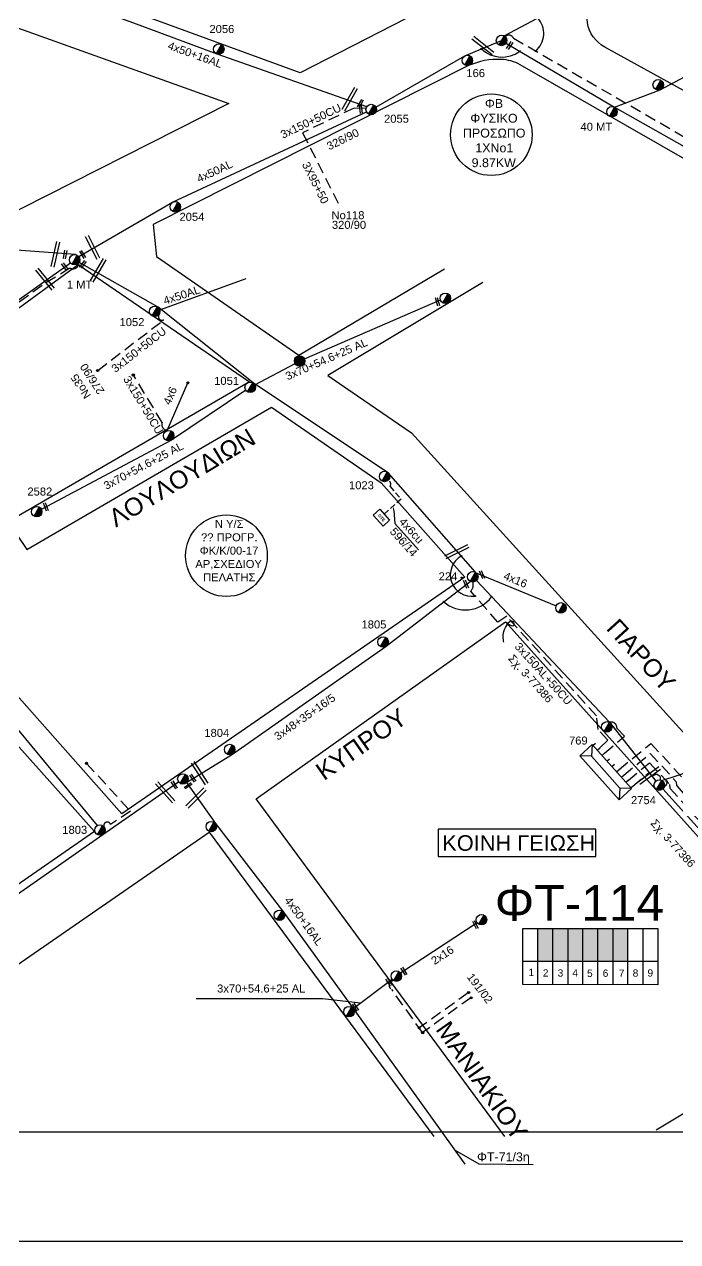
# Model space of a CAD drawing. Header units: millimetres. Extents: x 1421 to 7149, y 887 to 1917.
# Drawn here: x 6611 to 6757.9, y 887.4 to 1161.2 of the extents above; entities that cross this region are included whole.
import ezdxf
from ezdxf import colors
from ezdxf.entities.mleader import LeaderData, LeaderLine
from ezdxf.enums import TextEntityAlignment as Align
from ezdxf.math import Vec2, Vec3

# ---------------------------------------------------------------- set-up
doc = ezdxf.new("R2010")
doc.units = ezdxf.units.MM
doc.linetypes.add('DASHED', pattern=[19.05, 12.7, -6.35])
for name, color, linetype in [('2x16', 7, 'Continuous'), ('3x48+35+16_5', 7, 'Continuous'), ('4x6', 7, 'SYN_LINE'), ('Pillar', 7, 'Continuous'), ('Pillar OTE', 7, 'Continuous'), ('Άγνωστα', 7, 'Continuous'), ('Γυμνά εναέρια ΧΤ (3Φ) 4x50AL', 7, 'Continuous'), ('Γυμνά εναέρια ΧΤ και ΦΟΠ (3Φ)   4x50+16AL', 7, 'Continuous'), ('Εναέρια παροχή ΧΤ 4x16', 7, 'SYN_LINE'), ('Εναέρια παροχή ΧΤ 4x25', 7, 'SYN_LINE'), ('Επιγραφές - Σχήματα', 7, 'Continuous'), ('Καλωδια ΧΤ  3X95+50', 7, 'Continuous'), ('Καλώδια ΧΤ   3x150+50CU', 7, 'DASHED'), ('Καλώδια ΧΤ   3x150+70AL', 7, 'DASHED'), ('Καλώδια ΧΤ   3x150AL+50CU', 7, 'DASHED'), ('Μηχανική τομή', 7, 'Continuous'), ('Στύλος Ξύλινος', 7, 'Continuous'), ('Στύλος Ξύλινος @ 1', 7, 'Continuous'), ('Στύλος ΦΜ', 7, 'Continuous'), ('Στύλος ΦΜ @ 1', 7, 'Continuous'), ('Συνδέσεις', 7, 'Continuous'), ('Συνεστραμμένα ΧΤ   3x70+54.6+25 AL', 7, 'SYN_LINE'), ('Τομή', 7, 'Continuous'), ('Υποσταθμός πόλεως', 7, 'Continuous'), ('Υπόβαθρο ΔΕΗ', 7, 'Continuous'), ('Υπόγεια καλώδια Παροχών ΧΤ   4x50AL', 7, 'DASHED'), ('Υπόγεια καλώδια Παροχών ΧΤ   4x6', 7, 'DASHED')]:
    doc.layers.add(name, color=color, linetype=linetype)
doc.styles.add('arial', font='arial.ttf')
doc.styles.get("Standard").update_dxf_attribs({"font": 'arial.ttf'})
doc.linetypes.add('SYN_LINE', pattern='A,0.5,-0.0001,["/\\/\\/\\/",Standard,S=0.1,R=0,X=0,Y=-0.05],-0.25', length=0.7501)

# ---------------------------------------------------------------- blocks, each defined once
blk = doc.blocks.new('ΥΠΑΡΧΩΝ ΤΣΙΜΕΝΤΕΝΙΟΣ ΣΤΥΛΟΣ')
at = {"layer": 'Στύλος ΦΜ'}
blk.add_hatch(color=256, dxfattribs=at).paths.add_polyline_path([(-1.29, -2.28, 0.574793), (2.62, 0, 0.268822), (1.3, 2.27)])
blk.add_line((-1.29, -2.28), (1.3, 2.27), dxfattribs=at)
blk.add_circle((0, 0), 2.62, dxfattribs=at)
at = {"layer": 'Στύλος ΦΜ', "flags": 4}
for tag, p in [('ΤΥΠΟΣ', (-4.91, 3.03)), ('ΑΡΙΘΜΟΣ', (-4.68, 8.05))]:
    blk.add_attdef(tag, p, '', height=4, dxfattribs=at)
blk = doc.blocks.new('ΥΠΟΣΤΑΘΜΟΣ ΠΟΛΕΩΣ 9 ΑΝΑΧΩΡΗΣΕΩΝ')
at = {"layer": 'Υποσταθμός πόλεως', "ltscale": 40}
for p, q in [((-9.63, -2.82), (-9.63, -4)), ((-7.12, -2.82), (-7.12, -4)), ((-4.84, -2.82), (-4.84, -4)), ((-2.36, -2.82), (-2.36, -4)), ((0.09, -2.82), (0.09, -4)), ((2.55, -2.82), (2.55, -4)), ((5.02, -2.82), (5.02, -4)), ((7.48, -2.82), (7.48, -4)), ((9.61, -2.82), (9.61, -4))]:
    blk.add_line(p, q, dxfattribs=at)
blk.add_lwpolyline([(-10.02, 2.82), (10.02, 2.82), (10.02, -2.82), (-10.02, -2.82)], close=True, dxfattribs=at)
for points in [[(-7.21, 0), (-10.02, 2.82)], [(-10.02, -2.82), (-7.21, 0)], [(-7.21, 0), (7.21, 0)], [(7.21, 0), (10.02, 2.82)], [(10.02, -2.82), (7.21, 0)]]:
    blk.add_lwpolyline(points, dxfattribs=at)
at = {"layer": 'Υποσταθμός πόλεως', "linetype": 'SYN_LINE', "ltscale": 40, "flags": 1}
for tag, p in [('ΜΕΤΑΣΧΗΜΑΤΙΣΜΟΣ', (10.79, 1.71)), ('ΙΣΧΥΣ', (10.77, -1.08)), ('ΑΡΙΘΜΟΣ', (10.89, -3.8))]:
    blk.add_attdef(tag, p, '', height=1.8, dxfattribs=at)
blk = doc.blocks.new('ΥΠΑΡΧΩΝ ΞΥΛΙΝΟΣ ΣΤΥΛΟΣ')
at = {"layer": 'Στύλος Ξύλινος'}
h = blk.add_hatch(color=256, dxfattribs=at)
h.paths.add_polyline_path([(-2.62, 0, 0.270008), (-1.29, -2.28), (1.3, 2.27, 0.576266)])
h.paths.add_polyline_path([(-1.29, -2.28, 0.574793), (2.62, 0, 0.268822), (1.3, 2.27)])
blk.add_line((-1.29, -2.28), (1.3, 2.27), dxfattribs=at)
blk.add_circle((0, 0), 2.62, dxfattribs=at)
at = {"layer": 'Στύλος Ξύλινος', "flags": 4}
for tag, p in [('ΑΡΙΘΜΟΣ', (-4.91, 8.6)), ('ΤΥΠΟΣ', (-4.85, 3.39))]:
    blk.add_attdef(tag, p, '', height=4, dxfattribs=at)
blk = doc.blocks.new('ΤΟΜΗ')
at = {"layer": 'Τομή', "ltscale": 40}
for p, q in [((10.9, 0.2), (-12.1, 0.2)), ((10.9, -2.6), (-12.1, -2.6))]:
    blk.add_line(p, q, dxfattribs=at)
blk = doc.blocks.new('ΜΗΧΑΝΙΚΗ ΤΟΜΗ')
at = {"layer": 'Μηχανική τομή', "ltscale": 40}
for p, q in [((-3.7, 1.2), (3.9, 1.2)), ((3.9, -0.4), (-3.7, -0.4))]:
    blk.add_line(p, q, dxfattribs=at)
blk = doc.blocks.new('_ΣΥΝΔΕΣΗ')
at = {"layer": 'Συνδέσεις', "linetype": 'SYN_LINE', "ltscale": 40}
blk.add_hatch(color=256, dxfattribs=at).paths.add_polyline_path([(0.5, -0.01, 1), (-0.5, -0.01, 1)])
at = {"layer": 'Συνδέσεις'}
blk.add_circle((0, -0.01), 0.5, dxfattribs=at)
blk = doc.blocks.new('PILLAR ΟΤΕ')
at = {"layer": 'Pillar OTE', "ltscale": 40}
blk.add_lwpolyline([(-3.31, 2.02), (3.39, 2.02), (3.39, -1.99), (-3.31, -1.99)], close=True, dxfattribs=at)
at = {"layer": 'Pillar OTE', "insert": (-1.81, 0.71), "char_height": 1.3575, "width": 109.961, "attachment_point": 1}
blk.add_mtext('{\\fArial|b1|i0|c161|p34;OTE}', dxfattribs=at)

msp = doc.modelspace()

# ---------------------------------------------------------------- hatches: boundary and pattern name
at = {"layer": 'Pillar', "linetype": 'DASHED', "lineweight": -3, "ltscale": 0.2}
h = msp.add_hatch(color=2, dxfattribs=at)
h.dxf.hatch_style = 1
h.paths.add_polyline_path([(6726.45, 950.49), (6729.83, 950.49), (6729.83, 957.86), (6726.45, 957.86)])
h = msp.add_hatch(color=85, dxfattribs=at)
h.dxf.hatch_style = 1
h.paths.add_polyline_path([(6729.89, 950.49), (6733.27, 950.49), (6733.27, 957.86), (6729.89, 957.86)])
h = msp.add_hatch(color=173, dxfattribs=at)
h.dxf.hatch_style = 1
h.paths.add_polyline_path([(6736.68, 957.84), (6733.29, 957.84), (6733.29, 950.47), (6736.68, 950.46)])
h = msp.add_hatch(color=151, dxfattribs=at)
h.dxf.hatch_style = 1
h.paths.add_polyline_path([(6740.11, 957.8), (6736.67, 957.8), (6736.67, 950.44), (6740.11, 950.43)])
h = msp.add_hatch(color=6, dxfattribs=at)
h.dxf.hatch_style = 1
h.paths.add_polyline_path([(6743.32, 957.85), (6739.93, 957.85), (6739.93, 950.47), (6743.32, 950.47)])
h = msp.add_hatch(color=30, dxfattribs=at)
h.dxf.hatch_style = 1
h.paths.add_polyline_path([(6746.76, 957.83), (6743.37, 957.83), (6743.37, 950.46), (6746.76, 950.46)])

# ---------------------------------------------------------------- linework, layer by layer
at = {"lineweight": -3, "ltscale": 0.1}
for points in [[(4932.72, 1917.4), (7149.36, 1917.4), (7149.36, 887.4), (4932.72, 887.4)], [(5038.25, 1899.55), (6989.1, 1899.55), (6989.1, 911.99), (5038.25, 911.99)]]:
    msp.add_lwpolyline(points, close=True, dxfattribs=at)
at = {"layer": '2x16', "color": 1, "lineweight": -3, "ltscale": 0.2}
msp.add_lwpolyline([(6695.57, 947.83), (6712.78, 959.14)], dxfattribs=at)
at = {"layer": '3x48+35+16_5', "color": 30, "lineweight": -3, "ltscale": 0.2}
for points in [[(6647.47, 990.63), (6657.77, 997.06), (6692.33, 1021.3), (6711.24, 1035.89)], [(6742.54, 1004.19), (6712.63, 1036.06)], [(6742.54, 1004.19), (6753, 990.99)]]:
    msp.add_lwpolyline(points, dxfattribs=at)
at = {"layer": '3x48+35+16_5', "color": 151, "lineweight": -3, "ltscale": 0.2}
msp.add_lwpolyline([(6522.84, 905.97), (6557.75, 928.64), (6595.44, 955.82), (6628.64, 978.99), (6645.66, 990.79)], dxfattribs=at)
at = {"layer": '3x48+35+16_5', "color": 85, "lineweight": -3, "ltscale": 0.2}
msp.add_lwpolyline([(6754.53, 989.21), (6779.04, 962.13)], dxfattribs=at)
at = {"layer": '4x6', "color": 50, "lineweight": -3, "ltscale": 0.1}
msp.add_lwpolyline([(6643.08, 1069.78), (6647.71, 1080.54)], dxfattribs=at)
at = {"layer": 'Pillar', "lineweight": -3, "ltscale": 40}
for points in [[(6723.08, 945.22), (6723.08, 957.86), (6753.42, 957.86), (6753.42, 945.19), (6723.08, 945.22)], [(6726.41, 945.21), (6726.41, 957.86)], [(6729.85, 945.21), (6729.85, 957.86)], [(6733.29, 945.21), (6733.29, 957.86)], [(6736.59, 945.2), (6736.59, 957.86)], [(6739.97, 945.2), (6739.97, 957.86)], [(6743.37, 945.2), (6743.37, 957.86)], [(6746.71, 945.19), (6746.71, 957.86)], [(6750.1, 945.19), (6750.1, 957.86)], [(6723.08, 950.5), (6753.42, 950.47)]]:
    msp.add_lwpolyline(points, dxfattribs=at)
at = {"layer": 'Άγνωστα', "lineweight": -3, "ltscale": 0.1}
for p, q in [((6649.61, 942.09), (6677.99, 942.09)), ((6677.99, 942.09), (6686.59, 941.09)), ((6707.73, 908.02), (6713.18, 904.88)), ((6713.18, 904.88), (6725.39, 904.75))]:
    msp.add_line(p, q, dxfattribs=at)
for centre in [(6715.99, 1136.33), (6656.43, 1041.66)]:
    msp.add_circle(centre, 9.18, dxfattribs=at)
msp.add_spline([(6718.82, 1022.18), (6718.96, 1025.07), (6720.83, 1026.88), (6721.03, 1025.96), (6719.55, 1026.38)], degree=3, dxfattribs=at)
at = {"layer": 'Γυμνά εναέρια ΧΤ (3Φ) 4x50AL', "color": 151, "lineweight": -3, "ltscale": 0.2}
msp.add_lwpolyline([(6718.91, 1158.54), (6741.05, 1170.39), (6754.9, 1176.32), (6774.94, 1188.66), (6809.84, 1207.82), (6825.82, 1215.88), (6845.38, 1224.73), (6874.35, 1234.13)], dxfattribs=at)
at = {"layer": 'Γυμνά εναέρια ΧΤ (3Φ) 4x50AL', "color": 133, "lineweight": -3, "ltscale": 0.2}
for points in [[(6690.05, 1142.49), (6710.01, 1154.05), (6718.29, 1157.53)], [(6718.29, 1157.53), (6743.72, 1142.5), (6771.56, 1126.81), (6800.96, 1110.81)], [(6623.24, 1108.91), (6644.32, 1121.14), (6687.91, 1141.49)]]:
    msp.add_lwpolyline(points, dxfattribs=at)
at = {"layer": 'Γυμνά εναέρια ΧΤ (3Φ) 4x50AL', "color": 85, "lineweight": -3, "ltscale": 0.2}
msp.add_lwpolyline([(6494.77, 1007.56), (6508.74, 1025.83), (6514.95, 1030.51), (6538.76, 1048.08), (6566.45, 1068.46), (6621.32, 1107.54)], dxfattribs=at)
at = {"layer": 'Γυμνά εναέρια ΧΤ (3Φ) 4x50AL', "color": 2, "linetype": 'SYN_LINE', "lineweight": -3, "ltscale": 20}
msp.add_lwpolyline([(6641.42, 1096.98), (6660.82, 1104.02)], dxfattribs=at)
at = {"layer": 'Γυμνά εναέρια ΧΤ και ΦΟΠ (3Φ)   4x50+16AL', "color": 5, "lineweight": -3, "ltscale": 0.2}
msp.add_lwpolyline([(6687.99, 1142.62), (6654.31, 1154.46), (6635.61, 1161.4), (6611.79, 1170.04), (6588.07, 1178.61), (6564.35, 1187.44), (6541.19, 1196.83)], dxfattribs=at)
at = {"layer": 'Γυμνά εναέρια ΧΤ και ΦΟΠ (3Φ)   4x50+16AL', "color": 1, "linetype": 'Continuous', "lineweight": -3, "ltscale": 0.2}
msp.add_lwpolyline([(6622.45, 1109.39), (6594.93, 1111.39), (6564.4, 1113.7), (6538.91, 1115.88), (6520.18, 1117.5), (6496.95, 1119.68), (6474.27, 1121.44), (6460.2, 1122.82), (6438.26, 1125.44)], dxfattribs=at)
at = {"layer": 'Γυμνά εναέρια ΧΤ και ΦΟΠ (3Φ)   4x50+16AL', "color": 2, "lineweight": -3, "ltscale": 0.2}
msp.add_lwpolyline([(6712.41, 1037.94), (6692.88, 1060.25), (6662.43, 1080.5), (6641.04, 1097.53), (6622.29, 1108.22)], dxfattribs=at)
at = {"layer": 'Γυμνά εναέρια ΧΤ και ΦΟΠ (3Φ)   4x50+16AL', "color": 6, "lineweight": -3, "ltscale": 0.2}
msp.add_lwpolyline([(6754.31, 991.09), (6795, 1004.34), (6829.72, 1026.31), (6869.67, 1053.24), (6892.31, 1066.61)], dxfattribs=at)
at = {"layer": 'Γυμνά εναέρια ΧΤ και ΦΟΠ (3Φ)   4x50+16AL', "color": 151, "lineweight": -3, "ltscale": 0.2}
msp.add_lwpolyline([(6627.41, 981), (6606.31, 1006.52), (6579.19, 1035.06)], dxfattribs=at)
at = {"layer": 'Γυμνά εναέρια ΧΤ και ΦΟΠ (3Φ)   4x50+16AL', "color": 1, "lineweight": -3, "ltscale": 0.2}
msp.add_lwpolyline([(6647.47, 990.63), (6653.97, 981.42), (6669.28, 961.52), (6684.93, 939.8), (6710.04, 904.8)], dxfattribs=at)
at = {"layer": 'Εναέρια παροχή ΧΤ 4x16', "color": 30, "linetype": 'Continuous', "lineweight": -3, "ltscale": 0.2}
msp.add_lwpolyline([(6712.69, 1037.72), (6730.55, 1030.37)], dxfattribs=at)
at = {"layer": 'Εναέρια παροχή ΧΤ 4x25', "color": 133, "lineweight": -3, "ltscale": 10}
msp.add_lwpolyline([(6743.72, 1142.5), (6753.94, 1146.46), (6770.35, 1155.21)], dxfattribs=at)
at = {"layer": 'Επιγραφές - Σχήματα', "color": 190, "lineweight": -3}
msp.add_lwpolyline([(6704.01, 973.98), (6739.52, 973.98), (6739.52, 980.15), (6704.01, 980.15)], close=True, dxfattribs=at)
at = {"layer": 'Καλωδια ΧΤ  3X95+50', "color": 5, "linetype": 'DASHED', "lineweight": -3, "ltscale": 0.2}
msp.add_line((6673.55, 1136.79), (6681.8, 1120.47), dxfattribs=at)
at = {"layer": 'Καλώδια ΧΤ   3x150+50CU', "color": 5, "linetype": 'DASHED', "lineweight": -3, "ltscale": 0.2}
for p, q in [((6685.11, 1142.31), (6673.55, 1136.79)), ((6687.83, 1142.23), (6685.11, 1142.31))]:
    msp.add_line(p, q, dxfattribs=at)
at = {"layer": 'Καλώδια ΧΤ   3x150+50CU', "color": 151, "lineweight": -3, "ltscale": 0.2}
for points in [[(6719.13, 1158.36, -0.555568), (6720.96, 1158.04), (6801.22, 1111.69, -0.847058), (6803.04, 1106.67), (6804.2, 1099.89), (6812.52, 1094.72), (6823.25, 1098.77), (6854.85, 1084.9, -0.874954), (6861.18, 1082.33)], [(6624.97, 994.95), (6634.87, 984.19), (6630.36, 981.2, 1.033425), (6628.88, 980.7)]]:
    msp.add_lwpolyline(points, format="xyb", dxfattribs=at)
at = {"layer": 'Καλώδια ΧΤ   3x150+50CU', "color": 5, "linetype": 'DASHED', "lineweight": -3, "ltscale": 0.2}
msp.add_lwpolyline([(6623.29, 1107.6, -0.568475), (6621.23, 1106.34), (6614.96, 1102.44), (6569.54, 1069.35, -0.807158), (6565.11, 1065.74), (6542.15, 1048.79, -0.644122), (6538.01, 1045.46), (6517.95, 1030.57, -0.691884), (6513.96, 1027.55), (6509.13, 1024.11), (6497.73, 1008.9, -0.630582), (6494.19, 1003.95), (6488.88, 998.18), (6466.36, 968.07, 0.796056), (6461.99, 964.23), (6459.8, 961.37), (6459.87, 959.68), (6454.84, 952.92, 1.060663), (6451.41, 948.67), (6437.56, 931.11, -1.137485), (6435.12, 928.02), (6432.54, 924.6, 0.987053), (6425.68, 919.04)], format="xyb", dxfattribs=at)
at = {"layer": 'Καλώδια ΧΤ   3x150+50CU', "color": 50, "lineweight": -3, "ltscale": 0.2}
for points in [[(6627.49, 1083.31), (6642.35, 1094.71, -0.794156), (6641.26, 1095.93)], [(6643.08, 1069.78, -0.453246), (6641.96, 1071.63), (6635.47, 1082.31)]]:
    msp.add_lwpolyline(points, format="xyb", dxfattribs=at)
at = {"layer": 'Καλώδια ΧΤ   3x150AL+50CU', "color": 2, "lineweight": -3, "ltscale": 0.2}
msp.add_lwpolyline([(6740.38, 998.46), (6742.17, 1000.19), (6740, 1002.59), (6739.64, 1005.62), (6719.47, 1028.03), (6717.45, 1026.7), (6711.35, 1033.7, 0.276606), (6711.84, 1035.74)], format="xyb", dxfattribs=at)
at = {"layer": 'Καλώδια ΧΤ   3x150AL+50CU', "color": 30, "lineweight": -3, "ltscale": 0.2}
msp.add_lwpolyline([(6741.47, 997.24), (6745.9, 1001.1), (6744.23, 1002.89, 0.525417), (6742.54, 1004.19)], format="xyb", dxfattribs=at)
at = {"layer": 'Καλώδια ΧΤ   3x150AL+50CU', "color": 173, "lineweight": -3, "ltscale": 0.2}
msp.add_lwpolyline([(6744.74, 993.59), (6751.88, 999.43), (6759.2, 991.5), (6759.23, 990.62), (6783.09, 964.25), (6783.51, 962.12), (6802.26, 939.82), (6796.41, 935.89), (6800.78, 931.04), (6805.28, 933.86, -0.470853), (6806.37, 932.9)], format="xyb", dxfattribs=at)
at = {"layer": 'Καλώδια ΧΤ   3x150AL+50CU', "color": 151, "lineweight": -3, "ltscale": 0.2}
msp.add_lwpolyline([(6745.78, 992.31), (6751.72, 997.17), (6757.57, 990.83), (6757.6, 989.96), (6781.56, 963.49), (6781.98, 961.39), (6799.82, 940.16), (6793.91, 936.2), (6800.84, 928.51)], dxfattribs=at)
at = {"layer": 'Καλώδια ΧΤ   3x150AL+50CU', "color": 85, "lineweight": -3, "ltscale": 0.2}
msp.add_lwpolyline([(6746.73, 991.14), (6751.58, 995.1), (6756.08, 990.22), (6756.11, 989.36), (6778.5, 964.64, -0.43071), (6779.66, 962.42)], format="xyb", dxfattribs=at)
at = {"layer": 'Καλώδια ΧΤ   3x150AL+50CU', "color": 6, "lineweight": -3, "ltscale": 0.2}
msp.add_lwpolyline([(6747.79, 989.86), (6751.42, 992.82), (6752.24, 991.93, -0.91185), (6754.01, 991.21)], format="xyb", dxfattribs=at)
at = {"layer": 'Καλώδια ΧΤ   3x150AL+50CU', "color": 1, "lineweight": -3, "ltscale": 0.2}
msp.add_lwpolyline([(6711.41, 942.26), (6700.51, 934.41), (6693.59, 944.12, -0.805792), (6694.05, 946.1)], format="xyb", dxfattribs=at)
msp.add_lwpolyline([(6710.78, 943.32), (6699.76, 935.47)], dxfattribs=at)
at = {"layer": 'Καλώδια ΧΤ   3x150AL+50CU', "color": 85, "lineweight": -3, "ltscale": 0.2}
msp.add_arc((6754.73, 990.59), 0.772, 281.0644, 25.0179, dxfattribs=at)
at = {"layer": 'Συνεστραμμένα ΧΤ   3x70+54.6+25 AL', "color": 2, "linetype": 'SYN_LINE', "lineweight": -3, "ltscale": 20}
for points in [[(6673.96, 1085.9), (6704.52, 1099.19)], [(6662.81, 1080.08), (6671.84, 1084.88)], [(6660.8, 1078.87), (6644.04, 1067.65), (6613.76, 1051.56)], [(6661.77, 1079.52), (6661.78, 1079.53)]]:
    msp.add_lwpolyline(points, dxfattribs=at)
at = {"layer": 'Συνεστραμμένα ΧΤ   3x70+54.6+25 AL', "color": 1, "lineweight": -3, "ltscale": 10}
msp.add_lwpolyline([(6684.91, 939.84), (6693.69, 946.41)], dxfattribs=at)
at = {"layer": 'Υπόβαθρο ΔΕΗ', "lineweight": -3, "ltscale": 0.2}
for points in [[(6738.18, 1183.78), (6673.02, 1150.23), (6492.13, 1216.34, -0.206623), (6491.47, 1216.97, -0.168347), (6491.38, 1218.21), (6535.04, 1229.71), (6542.62, 1208.1)], [(6814.45, 1115.83), (6741.5, 1156.03, -0.227758), (6737.59, 1161.49, -0.304916), (6740.07, 1167.04), (6828.84, 1214.94), (6863.48, 1182.3), (6814.45, 1115.83)], [(6656.98, 1143.34), (6598.4, 1113.72), (6392.83, 1130.66, 0.064612), (6400.55, 1170.31, 0.137377), (6395.76, 1192.56), (6466.85, 1211.52), (6656.98, 1143.34)], [(6764.97, 1074.33), (6802.54, 1099.97), (6801.76, 1106.63), (6722.47, 1152.05, 0.121633), (6718.2, 1153.27, 0.112876), (6710.89, 1151.87), (6639.91, 1116.13), (6640.66, 1108.97), (6672.72, 1086.74), (6705.48, 1106.18)]]:
    msp.add_lwpolyline(points, format="xyb", dxfattribs=at)
for points in [[(6584.87, 1058.56), (6573.26, 1070.72), (6623.08, 1107.14), (6661.59, 1080.75), (6607.33, 1049.3), (6611.57, 1043.03), (6666.56, 1075.08), (6691.2, 1058.03), (6710.03, 1036.81), (6632.92, 983.62), (6581.46, 1041.66)], [(6714.06, 1103.09), (6679.19, 1082.15), (6698.02, 1069.27), (6764.87, 995.62), (6878.53, 1068.92), (6878.78, 1070.46), (6878.78, 1071.56), (6819.34, 1096.58), (6772.41, 1063.69)], [(6574.61, 1037.97), (6626.76, 979.6), (6599.75, 960.94), (6557.31, 1008.6)], [(6719.02, 911.05), (6663.14, 986.96), (6719.18, 1026.8), (6797.62, 939.21), (6753.07, 912.45)], [(6589.68, 910.84), (6570.86, 923.06), (6652.5, 979.45), (6703.09, 911.05)]]:
    msp.add_lwpolyline(points, dxfattribs=at)
at = {"layer": 'Υπόβαθρο ΔΕΗ', "lineweight": -3}
for centre, radius, start, end in [((6722.71, 1159.08), 5.07, 309.4903, 43.2234), ((6718.4, 1160.58), 6.79, 226.8628, 306.2031), ((6711.59, 1037.35), 4.83, 119.2532, 278.7231), ((6710.14, 1036.78), 7.33, 228.4428, 323.5482)]:
    msp.add_arc(centre, radius, start, end, dxfattribs=at)
at = {"layer": 'Υπόγεια καλώδια Παροχών ΧΤ   4x6', "color": 2, "linetype": 'DASHED', "ltscale": 0.1}
msp.add_lwpolyline([(6692.83, 1058.66, -0.43459), (6693.21, 1057.2), (6695.69, 1054.4), (6691.94, 1051.07)], format="xyb", dxfattribs=at)

# ---------------------------------------------------------------- block references
at = {"layer": 'Pillar OTE', "xscale": 0.5, "yscale": 0.5, "zscale": 0.5, "rotation": 312}
msp.add_blockref('PILLAR ΟΤΕ', (6691.24, 1050.22), dxfattribs=at)
at = {"layer": 'Καλώδια ΧΤ   3x150+70AL', "color": 6, "lineweight": -3, "ltscale": 20, "xscale": 0.6639456957425547, "yscale": 0.6639456957425547, "zscale": 0.6639456957425547, "rotation": 131.8480094054955}
msp.add_blockref('ΥΠΟΣΤΑΘΜΟΣ ΠΟΛΕΩΣ 9 ΑΝΑΧΩΡΗΣΕΩΝ', (6741.71, 992.98), dxfattribs=at)
at = {"layer": 'Μηχανική τομή', "lineweight": -3}
for p, xscale, yscale, zscale, rotation in [((6720.18, 1156.32), 0.250000000000152, 0.250000000000152, 0.250000000000152, 57.24366323833361), ((6686.62, 1143.26), 0.2500000000003555, 0.2500000000003555, 0.2500000000003555, 60.92680847062557), ((6686.55, 1142.05), 0.2500000000002585, 0.2500000000002585, 0.2500000000002585, 276.7387678678715), ((6620.24, 1109.34), 0.2500000000003021, 0.2500000000003021, 0.2500000000003021, 80.83084768237472), ((6623.98, 1109.38), 0.2499999999999643, 0.2499999999999643, 0.2499999999999643, 300.9816834457039), ((6620, 1106.59), 0.2500000000002521, 0.2500000000002521, 0.2500000000002521, 307.426974990063), ((6624.21, 1107.11), 0.2499999999999892, 0.2499999999999892, 0.2499999999999892, 52.67555885181714), ((6703.76, 1098.77), 0.2499999999995575, 0.2499999999995575, 0.2499999999995575, 286.2716253792031), ((6615.68, 1052.64), 0.2499999999996863, 0.2499999999996863, 0.2499999999996863, 290.5710130660217), ((6713.99, 1037.39), 0.2500000000006723, 0.2500000000006723, 0.2500000000006723, 113.1924980472887), ((6710.38, 1035.27), 0.2500000000006723, 0.2500000000006723, 0.2500000000006723, 113.1924980472887), ((6644.59, 990.08), 0.2499999999998726, 0.2499999999998726, 0.2499999999998726, 302.2157688185972), ((6648.76, 991.6), 0.2499999999997475, 0.2499999999997475, 0.2499999999997475, 303.7095082655959), ((6647.82, 989.83), 0.2499999999999688, 0.2499999999999688, 0.2499999999999688, 33.6704807007204), ((6712.32, 958.64), 0.2500000000001754, 0.2500000000001754, 0.2500000000001754, 297.9978078767303), ((6696.23, 948.19), 0.2500000000004163, 0.2500000000004163, 0.2500000000004163, 301.347071714077), ((6692.88, 945.75), 0.2500000000003419, 0.2500000000003419, 0.2500000000003419, 304.3503700488931), ((6685.35, 940.07), 0.2500000000003419, 0.2500000000003419, 0.2500000000003419, 304.3503700488931)]:
    msp.add_blockref('ΜΗΧΑΝΙΚΗ ΤΟΜΗ', p, dxfattribs=dict(at, xscale=xscale, yscale=yscale, zscale=zscale, rotation=rotation))
at = {"layer": 'Στύλος Ξύλινος @ 1', "lineweight": -3, "ltscale": 40, "xscale": 0.4499999999998181, "yscale": 0.4499999999998181, "zscale": 0.4499999999998181}
msp.add_blockref('ΥΠΑΡΧΩΝ ΞΥΛΙΝΟΣ ΣΤΥΛΟΣ', (6672.87, 1085.44), dxfattribs=at)
at = {"layer": 'Στύλος ΦΜ @ 1', "lineweight": -3, "ltscale": 40}
ref = msp.add_blockref('ΥΠΑΡΧΩΝ ΤΣΙΜΕΝΤΕΝΙΟΣ ΣΤΥΛΟΣ', (6654.7, 1155.57), dxfattribs=dict(at, xscale=0.4499999999998181, yscale=0.4499999999998181, zscale=0.4499999999998181))
ref.add_attrib('ΑΡΙΘΜΟΣ', '2056', (6652.6, 1159.2), dxfattribs={"layer": 'Στύλος ΦΜ', "height": 1.8, "flags": 4})
at = {"layer": 'Στύλος ΦΜ @ 1', "lineweight": -3, "ltscale": 40, "xscale": 0.4499999999998181, "yscale": 0.4499999999998181, "zscale": 0.4499999999998181}
for p in [(6718.29, 1157.53), (6753.51, 1147.56), (6705.64, 1099.55), (6643.44, 1068.66), (6731.64, 1029.92), (6646.63, 991.46), (6653.01, 980.74), (6668.35, 960.8), (6713.76, 959.79), (6694.63, 947.12), (6683.98, 939.12)]:
    msp.add_blockref('ΥΠΑΡΧΩΝ ΤΣΙΜΕΝΤΕΝΙΟΣ ΣΤΥΛΟΣ', p, dxfattribs=at)
at = {"layer": 'Στύλος ΦΜ @ 1', "lineweight": -3, "ltscale": 40}
ref = msp.add_blockref('ΥΠΑΡΧΩΝ ΤΣΙΜΕΝΤΕΝΙΟΣ ΣΤΥΛΟΣ', (6710.6, 1153.03), dxfattribs=dict(at, xscale=0.4499999999998181, yscale=0.4499999999998181, zscale=0.4499999999998181))
ref.add_attrib('ΑΡΙΘΜΟΣ', '166', (6710.37, 1149.29), dxfattribs={"layer": 'Στύλος ΦΜ', "height": 1.8, "flags": 4})
ref = msp.add_blockref('ΥΠΑΡΧΩΝ ΤΣΙΜΕΝΤΕΝΙΟΣ ΣΤΥΛΟΣ', (6688.98, 1141.99), dxfattribs=dict(at, xscale=0.4499999999998181, yscale=0.4499999999998181, zscale=0.4499999999998181))
ref.add_attrib('ΑΡΙΘΜΟΣ', '2055', (6691.86, 1139.03), dxfattribs={"layer": 'Στύλος ΦΜ', "height": 1.8, "flags": 4})
ref = msp.add_blockref('ΥΠΑΡΧΩΝ ΤΣΙΜΕΝΤΕΝΙΟΣ ΣΤΥΛΟΣ', (6743.12, 1141.49), dxfattribs=dict(at, xscale=0.4499999999998181, yscale=0.4499999999998181, zscale=0.4499999999998181))
ref.add_attrib('ΑΡΙΘΜΟΣ', '40 MT', (6736.04, 1137.22), dxfattribs={"layer": 'Στύλος ΦΜ', "height": 1.8, "flags": 4})
ref = msp.add_blockref('ΥΠΑΡΧΩΝ ΤΣΙΜΕΝΤΕΝΙΟΣ ΣΤΥΛΟΣ', (6644.91, 1120.12), dxfattribs=dict(at, xscale=0.4499999999998181, yscale=0.4499999999998181, zscale=0.4499999999998181))
ref.add_attrib('ΑΡΙΘΜΟΣ', '2054', (6645.86, 1116.97), dxfattribs={"layer": 'Στύλος ΦΜ', "height": 1.8, "flags": 4})
ref = msp.add_blockref('ΥΠΑΡΧΩΝ ΤΣΙΜΕΝΤΕΝΙΟΣ ΣΤΥΛΟΣ', (6622.28, 1108.22), dxfattribs=dict(at, xscale=0.4499999999998181, yscale=0.4499999999998181, zscale=0.4499999999998181))
ref.add_attrib('ΑΡΙΘΜΟΣ', '1 MT', (6620.54, 1101.74), dxfattribs={"layer": 'Στύλος ΦΜ', "height": 1.8, "flags": 4})
ref = msp.add_blockref('ΥΠΑΡΧΩΝ ΤΣΙΜΕΝΤΕΝΙΟΣ ΣΤΥΛΟΣ', (6640.3, 1096.61), dxfattribs=dict(at, xscale=0.4499999999998181, yscale=0.4499999999998181, zscale=0.4499999999998181))
ref.add_attrib('ΑΡΙΘΜΟΣ', '1052', (6632.38, 1093.29), dxfattribs={"layer": 'Στύλος ΦΜ', "height": 1.8, "flags": 4})
ref = msp.add_blockref('ΥΠΑΡΧΩΝ ΤΣΙΜΕΝΤΕΝΙΟΣ ΣΤΥΛΟΣ', (6661.77, 1079.52), dxfattribs=dict(at, xscale=0.4499999999998181, yscale=0.4499999999998181, zscale=0.4499999999998181))
ref.add_attrib('ΑΡΙΘΜΟΣ', '1051', (6653.66, 1080.08), dxfattribs={"layer": 'Στύλος ΦΜ', "height": 1.8, "flags": 4})
ref = msp.add_blockref('ΥΠΑΡΧΩΝ ΤΣΙΜΕΝΤΕΝΙΟΣ ΣΤΥΛΟΣ', (6691.99, 1059.48), dxfattribs=dict(at, xscale=0.4499999999998181, yscale=0.4499999999998181, zscale=0.4499999999998181))
ref.add_attrib('ΑΡΙΘΜΟΣ', '1023', (6683.98, 1056.6), dxfattribs={"layer": 'Στύλος ΦΜ', "height": 1.8, "flags": 4})
ref = msp.add_blockref('ΥΠΑΡΧΩΝ ΤΣΙΜΕΝΤΕΝΙΟΣ ΣΤΥΛΟΣ', (6613.76, 1051.56), dxfattribs=dict(at, xscale=0.4499999999998181, yscale=0.4499999999998181, zscale=0.4499999999998181))
ref.add_attrib('ΑΡΙΘΜΟΣ', '2582', (6611.66, 1055.19), dxfattribs={"layer": 'Στύλος ΦΜ', "height": 1.8, "flags": 4})
ref = msp.add_blockref('ΥΠΑΡΧΩΝ ΤΣΙΜΕΝΤΕΝΙΟΣ ΣΤΥΛΟΣ', (6711.82, 1036.92), dxfattribs=dict(at, xscale=0.4499999999998181, yscale=0.4499999999998181, zscale=0.4499999999998181))
ref.add_attrib('ΑΡΙΘΜΟΣ', '224', (6704.14, 1036.12), dxfattribs={"layer": 'Στύλος ΦΜ', "height": 1.8, "flags": 4})
ref = msp.add_blockref('ΥΠΑΡΧΩΝ ΤΣΙΜΕΝΤΕΝΙΟΣ ΣΤΥΛΟΣ', (6691.65, 1022.26), dxfattribs=dict(at, xscale=0.4499999999998181, yscale=0.4499999999998181, zscale=0.4499999999998181))
ref.add_attrib('ΑΡΙΘΜΟΣ', '1805', (6686.8, 1025.3), dxfattribs={"layer": 'Στύλος ΦΜ', "height": 1.8, "flags": 4})
ref = msp.add_blockref('ΥΠΑΡΧΩΝ ΤΣΙΜΕΝΤΕΝΙΟΣ ΣΤΥΛΟΣ', (6657.15, 998.06), dxfattribs=dict(at, xscale=0.4499999999998181, yscale=0.4499999999998181, zscale=0.4499999999998181))
ref.add_attrib('ΑΡΙΘΜΟΣ', '1804', (6651.45, 1000.91), dxfattribs={"layer": 'Στύλος ΦΜ', "height": 1.8, "flags": 4})
ref = msp.add_blockref('ΥΠΑΡΧΩΝ ΤΣΙΜΕΝΤΕΝΙΟΣ ΣΤΥΛΟΣ', (6741.95, 1003.17), dxfattribs=dict(at, xscale=0.4499999999998181, yscale=0.4499999999998181, zscale=0.4499999999998181))
ref.add_attrib('ΑΡΙΘΜΟΣ', '769', (6733.45, 999.19), dxfattribs={"layer": 'Στύλος ΦΜ', "height": 1.8, "flags": 4})
ref = msp.add_blockref('ΥΠΑΡΧΩΝ ΤΣΙΜΕΝΤΕΝΙΟΣ ΣΤΥΛΟΣ', (6753.73, 990.07), dxfattribs=dict(at, xscale=0.4499999999998181, yscale=0.4499999999998181, zscale=0.4499999999998181))
ref.add_attrib('ΑΡΙΘΜΟΣ', '2754', (6747.4, 985.79), dxfattribs={"layer": 'Στύλος ΦΜ', "height": 1.8, "flags": 4})
ref = msp.add_blockref('ΥΠΑΡΧΩΝ ΤΣΙΜΕΝΤΕΝΙΟΣ ΣΤΥΛΟΣ', (6627.97, 979.96), dxfattribs=dict(at, xscale=0.4499999999998181, yscale=0.4499999999998181, zscale=0.4499999999998181))
ref.add_attrib('ΑΡΙΘΜΟΣ', '1803', (6619.51, 979.11), dxfattribs={"layer": 'Στύλος ΦΜ', "height": 1.8, "flags": 4})
at = {"layer": 'Συνδέσεις', "lineweight": -3}
for p, xscale, yscale, zscale in [((6713.75, 1155.62), 0.25, 0.25, 0.25), ((6725.94, 1155.17), 0.25, 0.25, 0.25), ((6722.41, 1155.1), 0.25, 0.25, 0.25), ((6627.46, 1083.3), 0.4777242751392805, 0.4777242751392805, 0.4777242751392805), ((6635.47, 1082.31), 0.4777242751392805, 0.4777242751392805, 0.4777242751392805), ((6647.75, 1080.55), 0.4777242751392805, 0.4777242751392805, 0.4777242751392805), ((6709.23, 1041.57), 0.25, 0.25, 0.25), ((6709.32, 1036.71), 0.25, 0.25, 0.25), ((6712.33, 1032.58), 0.25, 0.25, 0.25), ((6716.04, 1032.43), 0.25, 0.25, 0.25), ((6705.29, 1031.3), 0.25, 0.25, 0.25), ((6624.97, 994.96), 0.4777242751392805, 0.4777242751392805, 0.4777242751392805), ((6755.43, 990.92), 0.25, 0.25, 0.25), ((6710.88, 943.42), 0.4777242751392805, 0.4777242751392805, 0.4777242751392805), ((6711.47, 942.22), 0.4777242751392805, 0.4777242751392805, 0.4777242751392805), ((6699.75, 935.48), 0.4777242751392805, 0.4777242751392805, 0.4777242751392805), ((6700.55, 934.41), 0.4777242751392805, 0.4777242751392805, 0.4777242751392805)]:
    msp.add_blockref('_ΣΥΝΔΕΣΗ', p, dxfattribs=dict(at, xscale=xscale, yscale=yscale, zscale=zscale))
at = {"layer": 'Τομή', "lineweight": -3}
for p, xscale, yscale, zscale, rotation in [((6713.8, 1156.27), 0.2500000000006866, 0.2500000000006866, 0.2500000000006866, 141.5966947865374), ((6683.88, 1144.59), 0.2500000000000914, 0.2500000000000914, 0.2500000000000914, 60.23611095938787), ((6617.63, 1109.63), 0.2499999999997739, 0.2499999999997739, 0.2499999999997739, 77.46103475574574), ((6626.69, 1110.97), 0.2499999999999487, 0.2499999999999487, 0.2499999999999487, 296.4098360985684), ((6615.98, 1103.91), 0.2500000000001392, 0.2500000000001392, 0.2500000000001392, 309.3112416409951), ((6627.34, 1106.13), 0.2500000000000134, 0.2500000000000134, 0.2500000000000134, 59.83970572171653), ((6708.19, 1042.87), 0.2500000000000249, 0.2500000000000249, 0.2500000000000249, 26.54726154757862), ((6650.75, 992.79), 0.2500000000002268, 0.2500000000002268, 0.2500000000002268, 303.131625128453), ((6751.47, 992.5), 0.2499999999999055, 0.2499999999999055, 0.2499999999999055, 36.09865476030382), ((6642.97, 988.55), 0.2500000000001335, 0.2500000000001335, 0.2500000000001335, 312.0092944512141), ((6649.46, 987.48), 0.2500000000001641, 0.2500000000001641, 0.2500000000001641, 44.97797887048354)]:
    msp.add_blockref('ΤΟΜΗ', p, dxfattribs=dict(at, xscale=xscale, yscale=yscale, zscale=zscale, rotation=rotation))

# ---------------------------------------------------------------- texts
at = {"lineweight": -3, "ltscale": 40, "char_height": 4, "width": 64.8866, "attachment_point": 1, "style": 'arial'}
for s, insert, rotation in [('ΛΟΥΛΟΥΔΙΩΝ', (6629.49, 1051.38), 30.9811), ('ΠΑΡΟΥ', (6744.58, 1027.87), 312.2608), ('ΚΥΠΡΟΥ', (6676.06, 994.23), 35), ('ΜΑΝΙΑΚΙΟΥ', (6706.59, 937.44), 305.0881)]:
    msp.add_mtext(s, dxfattribs=dict(at, insert=insert, rotation=rotation))
at = {"layer": 'Pillar', "lineweight": -3, "ltscale": 30, "char_height": 1.63, "width": 11.2573, "attachment_point": 1}
for s, insert in [('1', (6724.33, 948.78)), ('2', (6727.57, 948.64)), ('3', (6730.9, 948.64)), ('4', (6734.2, 948.64)), ('5', (6737.51, 948.56)), ('6', (6741.03, 948.59)), ('7', (6744.65, 948.59)), ('8', (6747.77, 948.62)), ('9', (6751.1, 948.64))]:
    msp.add_mtext(s, dxfattribs=dict(at, insert=insert))
at = {"layer": 'Άγνωστα', "lineweight": -3, "ltscale": 0.1}
for s, rotation, p in [('4x50+16AL', 340.0779, (6649.38, 1154.33)), ('3x150+50CU', 25.5498, (6675.4, 1139.4)), ('326/90', 26, (6682.59, 1135.3)), ('4x50AL', 25.0203, (6653.75, 1128.11)), ('3X95+50', 296.8325, (6676.45, 1125.53)), ('4x50AL', 18.1376, (6646.36, 1100.26)), ('3x150+50CU', 37.8701, (6636.72, 1087.97)), (' 3x70+54.6+25 AL', 23.498, (6678.6, 1085.72)), ('276/90', 123.1695, (6626.23, 1081.41)), ('No35', 123.1695, (6623.65, 1079.73)), ('3x150+50CU', 301.2833, (6637.73, 1075.55)), ('4x6', 66.7117, (6643.74, 1077.63)), ('3x70+54.6+25 AL', 27.9806, (6637.76, 1061.89)), ('4x16', 337.6534, (6721.42, 1036.24)), ('3x150AL+50CU', 311.9979, (6727.73, 1015.11)), ('Σχ. 3-77386', 311.9979, (6724.85, 1014.02)), ('3x48+35+16/5', 35.0508, (6674.03, 1005.41)), ('Σχ. 3-77386', 311.9979, (6756.84, 977)), ('4x50+16AL', 305.7879, (6673.83, 959.48)), ('2x16', 33.3326, (6704.99, 951.83)), ('191/02', 307.0881, (6713.42, 944.37))]:
    msp.add_text(s, height=1.8, rotation=rotation, dxfattribs=at).set_placement(p, align=Align.MIDDLE_CENTER)
for s, p in [('320/90', (6683.98, 1116.06)), ('No118', (6683.75, 1118.23)), ('3x70+54.6+25 AL', (6664.25, 944.33))]:
    msp.add_text(s, height=1.8, dxfattribs=at).set_placement(p, align=Align.MIDDLE_CENTER)
at = {"layer": 'Άγνωστα', "lineweight": -3, "ltscale": 0.1, "attachment_point": 1}
for s, insert, char_height, width in [('\\pi5.2652;ΦΒ \\P\\pi1.9836;ΦΥΣΙΚΟ \\P\\pi0.3233;ΠΡΟΣΩΠΟ\\P\\pi0;    1ΧΝo1\\P\\pi2.2837;9.87KW', (6709.28, 1144.37), 2, 14.3587), ('\\pi4.1018;Ν Υ/Σ\\P\\pi0.9911;?? ΠΡΟΓΡ. \\P\\pi0.69397;ΦΚ/Κ/00-17\\P\\pi-0.29751;ΑΡ,ΣΧΕΔΙΟΥ\\P\\pi1.4509;ΠΕΛΑΤΗΣ', (6649.72, 1049.7), 1.8, 14.3587), ('ΦΤ-71/3η', (6712.77, 907.46), 2, 6.1629)]:
    msp.add_mtext(s, dxfattribs=dict(at, insert=insert, char_height=char_height, width=width))
at = {"layer": 'Επιγραφές - Σχήματα', "color": 190, "lineweight": -3, "insert": (6704.96, 978.8), "char_height": 3.5, "width": 35.1311, "attachment_point": 1}
msp.add_mtext('KOINH ΓΕΙΩΣΗ', dxfattribs=at)
at = {"layer": 'Υπόβαθρο ΔΕΗ', "lineweight": -3, "insert": (6716.74, 967.57), "char_height": 8, "width": 84.6573, "attachment_point": 1}
msp.add_mtext('ΦT-114', dxfattribs=at)
at = {"layer": 'Υπόγεια καλώδια Παροχών ΧΤ   4x50AL', "color": 7, "ltscale": 0.2, "char_height": 1.8, "attachment_point": 1, "rotation": 312}
for s, insert in [('4x6cu', (6696.44, 1050.4)), ('596/14', (6694.37, 1048.18))]:
    msp.add_mtext_dynamic_manual_height_columns(s, width=1.8, gutter_width=12.5, heights=[0.118], dxfattribs=dict(at, insert=insert))

# ---------------------------------------------------------------- leaders
at = {"layer": 'Άγνωστα', "linetype": 'Continuous', "ltscale": 0.2}
ml = msp.add_multileader_mtext('Standard', dxfattribs=at)
ml.set_content('', color=256)
ml.set_leader_properties()
ml.build(insert=Vec2(0, 0))
ml.multileader.update_dxf_attribs({"arrow_head_size": 1})
ctx = ml.context
ctx.base_point, ctx.arrow_head_size, ctx.plane_origin, ctx.plane_x_axis, ctx.plane_y_axis = Vec3(6699.65, 1042.99), 1, Vec3(6693.94, 1052.84), Vec3(0.669131, -0.743145), Vec3(0.743145, 0.669131)
notes = []
notes.append((ctx, [(0, (1, 1, 0), (6694.29, 1048.93), (0.669131, -0.743145), 8, [(0, [(6693.94, 1052.84)], 0, [])])]))
ctx.mtext.insert, ctx.mtext.text_direction, ctx.mtext.rotation, ctx.mtext.flow_direction = Vec3(6702.47, 1042.84), Vec3(0.669131, -0.743145), 5.445427, 5
for ctx, leaders in notes:
    for number, flags, end, landing, length, lines in leaders:
        leader = LeaderData()
        leader.index, (leader.has_last_leader_line, leader.has_dogleg_vector, leader.attachment_direction) = number, flags
        leader.last_leader_point, leader.dogleg_vector, leader.dogleg_length = Vec3(end), Vec3(landing), length
        for number, points, colour, breaks in lines:
            line = LeaderLine()
            line.index, line.vertices, line.color, line.breaks = number, Vec3.list(points), colors.encode_raw_color(colour), breaks
            leader.lines.append(line)
        ctx.leaders.append(leader)

doc.saveas('drawing.dxf')
